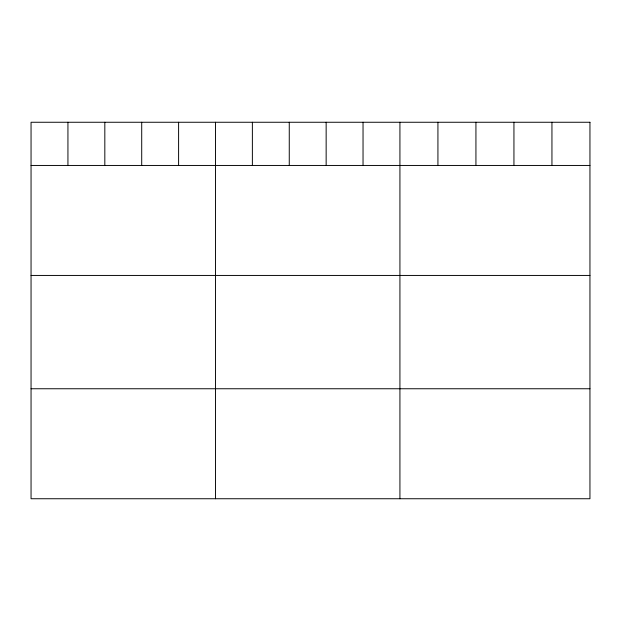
<?xml version="1.0" encoding="UTF-8"?>
<svg xmlns="http://www.w3.org/2000/svg" width="621" height="621" viewBox="0 0 621 621"><rect width="100%" height="100%" fill="white"/><g stroke="black" fill="none" stroke-linecap="round" stroke-linejoin="round"><path stroke-width="0.93" d="M31.05 165.45L589.95 165.45M31.05 275.437L589.95 275.437M31.05 388.754L589.95 388.754M551.945 122.259L551.945 165.45M513.94 122.259L513.94 165.45M475.934 122.259L475.934 165.45M437.929 122.259L437.929 165.45M399.924 122.259L399.924 498.741M363.037 122.259L363.037 165.45M326.149 122.259L326.149 165.45M289.262 122.259L289.262 165.45M252.374 122.259L252.374 165.45M215.487 122.259L215.487 498.741M178.6 122.259L178.6 165.45M141.712 122.259L141.712 165.45M104.825 122.259L104.825 165.45M67.937 122.259L67.937 165.45M589.95 122.259L31.05 122.259L31.05 498.741L589.95 498.741L589.95 122.259"/></g></svg>
